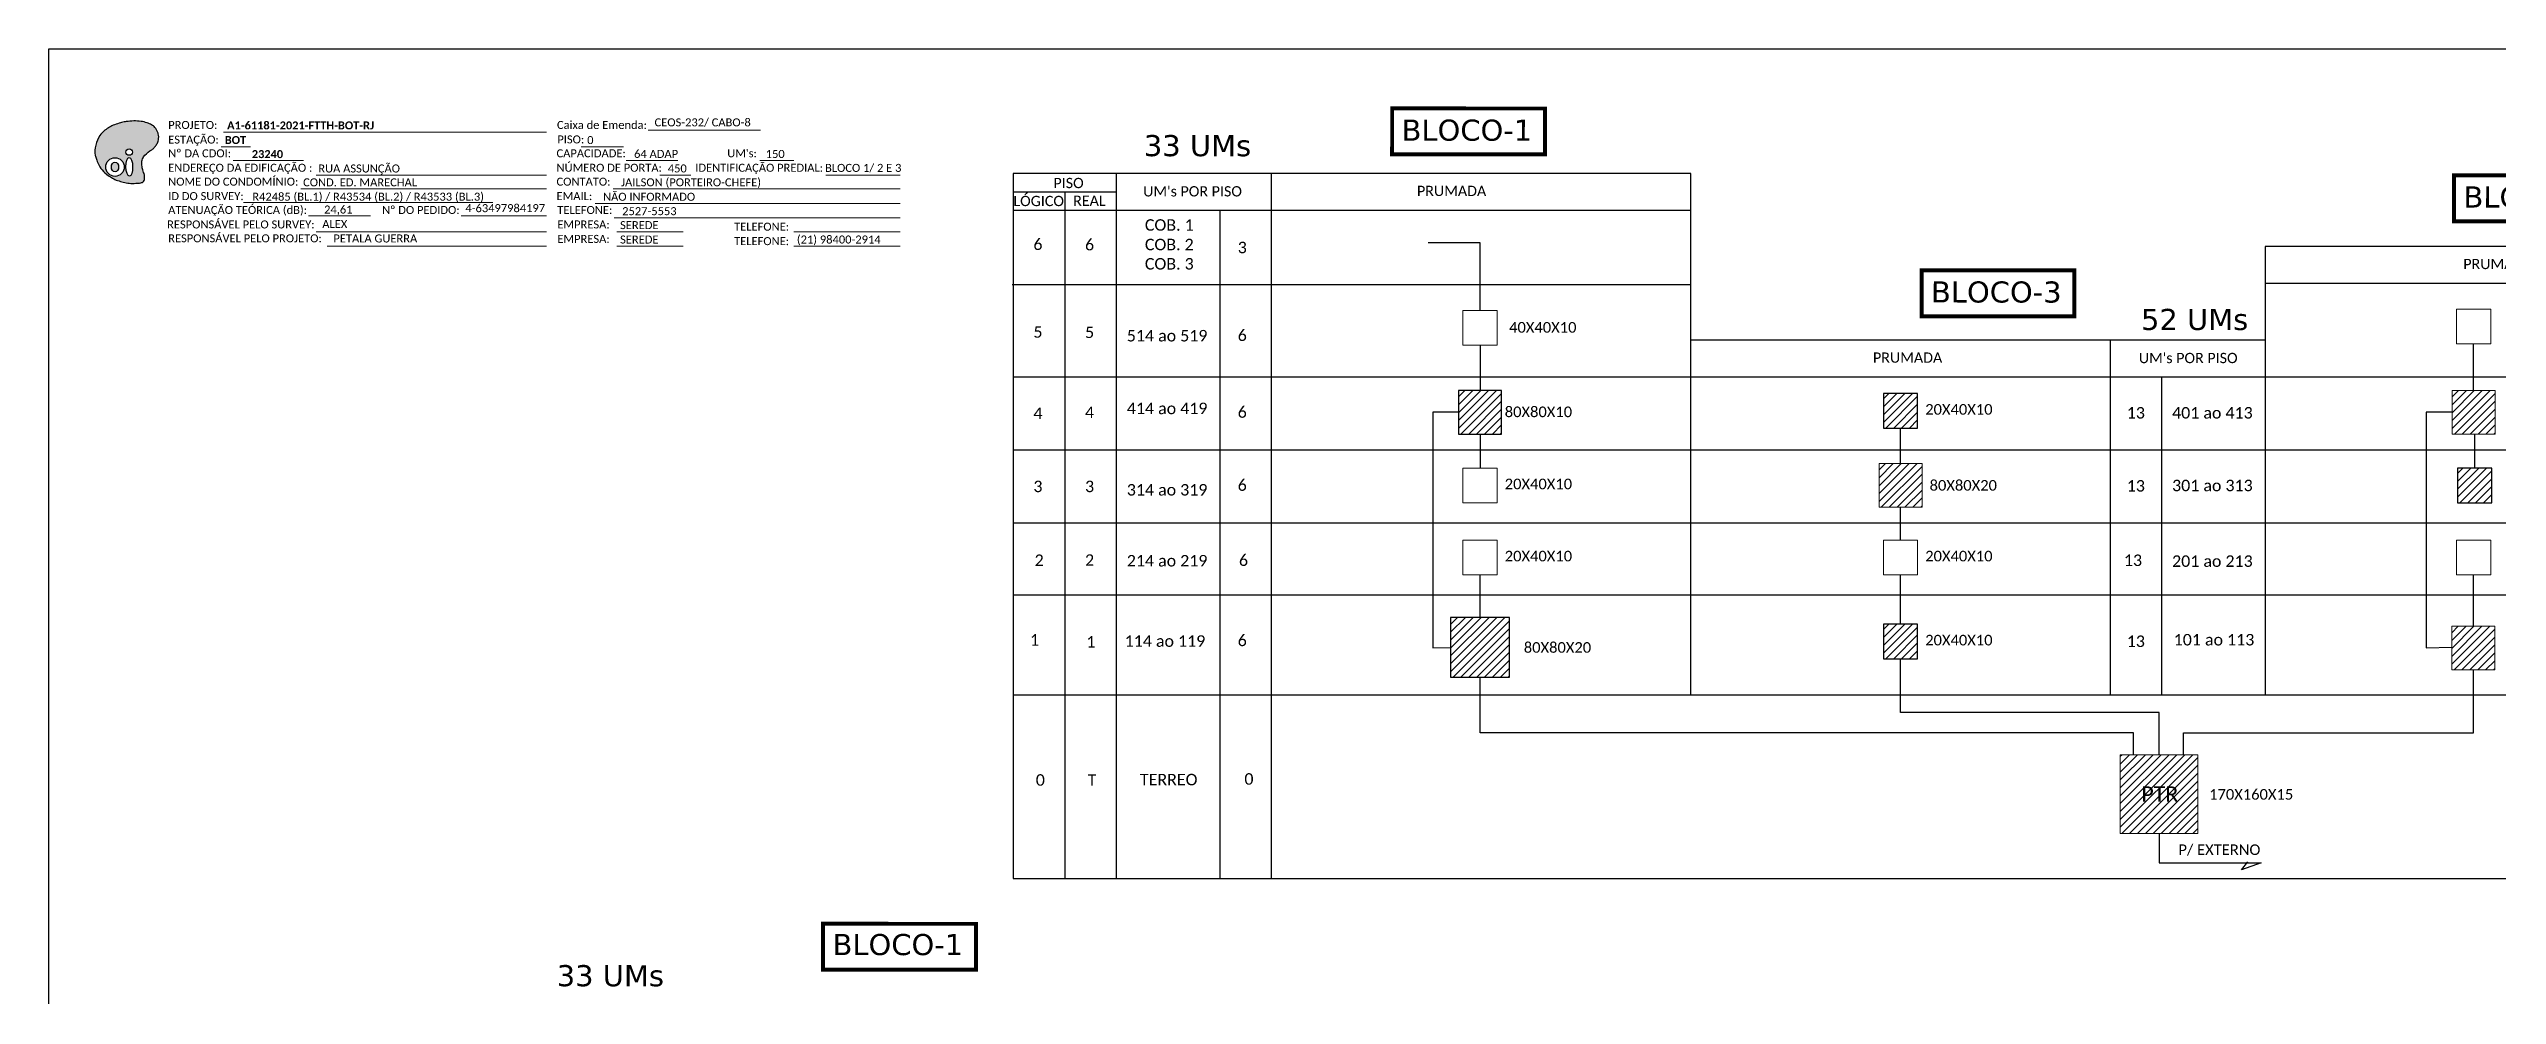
# Model space of a CAD drawing. Extents: x -4 to 1788, y 1 to 595.
# Drawn here: x 947 to 1496, y 383 to 595 of the extents above; entities that cross this region are included whole.
import ezdxf
from ezdxf.enums import TextEntityAlignment as Align

# ---------------------------------------------------------------- set-up
doc = ezdxf.new("R2010")
doc.units = 0
doc.layers.add('CAP a instalar', color=1, linetype='Continuous')
doc.layers.add('label_cabos', color=7, linetype='Continuous')
doc.styles.add('siredit', font='verdana.ttf')
doc.styles.add('WMF-Calibri0', font='calibri.ttf')
doc.styles.add('WMF-Calibri1', font='calibrib.ttf')

# ---------------------------------------------------------------- blocks, each defined once
blk = doc.blocks.new('OI')
h = blk.add_hatch(color=40)
edge = h.paths.add_edge_path()
edge.add_spline(control_points=[(4.35, -0.67), (3.92, -0.99), (3.26, -1.5), (2.81, -2.59), (2.9, -3.5), (3.06, -4.27), (3.31, -4.85), (3.37, -5.39), (3.4, -5.88), (3.2, -6.4), (2.54, -6.61), (1.65, -6.63), (0.55, -6.67), (-0.56, -6.42), (-1.61, -6.14), (-2.77, -5.61), (-3.92, -4.77), (-4.89, -3.7), (-5.34, -2.65), (-5.6, -1.94), (-5.85, -0.96), (-5.71, 0.47), (-5.1, 2.02), (-4.14, 3.02), (-3.3, 3.61), (-2.37, 4.16), (-1.36, 4.44), (-0.56, 4.7), (0.79, 4.85), (2.24, 4.97), (3.79, 4.57), (4.67, 4.21), (5.44, 3.65), (5.76, 2.99), (6.03, 2.21), (6.01, 1.46), (5.72, 0.64), (5.31, 0.08), (4.88, -0.38), (4.51, -0.55), (4.35, -0.67)], knot_values=[0, 0, 0, 0, 1.60434, 2.417191, 3.427595, 4.282808, 4.776746, 5.304182, 5.888771, 6.258406, 6.858137, 7.79129, 8.986195, 10.124242, 11.187857, 12.242908, 13.953784, 15.414161, 16.515391, 17.349188, 17.675853, 19.552021, 21.515531, 22.568638, 23.63245, 24.621084, 25.782718, 26.745347, 27.142653, 29.870543, 31.004649, 31.921532, 32.709589, 33.801391, 34.042471, 35.192333, 35.971461, 36.628871, 37.254359, 37.836911, 37.836911, 37.836911, 37.836911], degree=3, periodic=0)
h.paths.add_polyline_path([(1.13, -0.87, -1), (-0.04, -0.87, -1)], flags=16)
edge = h.paths.add_edge_path(flags=16)
edge.add_ellipse((0.56, -3.59), major_axis=(-0.02, 1.71), ratio=0.361305, start_angle=0, end_angle=360)
h.paths.add_polyline_path([(-0.36, -3.62, -1), (-3.8, -3.62, -1)], flags=16)
edge = h.paths.add_edge_path(flags=0)
edge.add_ellipse((-2.08, -3.62), major_axis=(0, 0.885), ratio=0.758294, start_angle=0, end_angle=360)
at = {"color": 40}
for centre, radius in [((-2.08, -3.62), 1.72), ((0.54, -0.87), 0.587)]:
    blk.add_circle(centre, radius, dxfattribs=at)
blk.add_ellipse((-2.08, -3.62), major_axis=(0, 0.885), ratio=0.758294, start_param=-3.141592653589792, end_param=3.141592653589792, dxfattribs=at)
blk.add_ellipse((0.56, -3.59), major_axis=(-0.02, 1.71), ratio=0.361305, dxfattribs=at)
at = {"color": 40, "start_tangent": (-0.800898, -0.598801), "end_tangent": (-0.800898, -0.598801)}
blk.add_spline([(4.35, -0.67), (3.2, -1.78), (2.9, -2.54), (2.92, -3.55), (3.12, -4.38), (3.28, -4.85), (3.37, -5.37), (3.35, -5.95), (3.2, -6.29), (2.66, -6.55), (1.73, -6.63), (0.54, -6.62), (-0.58, -6.41), (-1.6, -6.11), (-2.56, -5.67), (-3.95, -4.67), (-4.89, -3.56), (-5.37, -2.56), (-5.64, -1.78), (-5.72, -1.46), (-5.63, 0.42), (-4.84, 2.22), (-4.13, 2.99), (-3.27, 3.62), (-2.4, 4.09), (-1.3, 4.47), (-0.37, 4.72), (0.02, 4.77), (2.75, 4.8), (3.85, 4.53), (4.69, 4.16), (5.31, 3.68), (5.85, 2.73), (5.93, 2.5), (5.94, 1.35), (5.67, 0.62), (5.29, 0.08), (4.84, -0.36), (4.35, -0.67)], degree=3, dxfattribs=at)

msp = doc.modelspace()

# ---------------------------------------------------------------- hatches: boundary and pattern name
h = msp.add_hatch()
h.set_pattern_fill('ANSI31', color=1, scale=10, style=0)
h.set_pattern_definition([(45, (647.65, 120.9381), (-0.8838835, 0.8838835), [])])
h.paths.add_polyline_path([(1272.84, 518.73), (1263.21, 518.73), (1263.21, 508.97), (1272.84, 508.97)])
h.paths.add_polyline_path([(1271.15, 509.25), (1271.15, 514.4)], flags=16)
h = msp.add_hatch()
h.set_pattern_fill('ANSI31', color=1, scale=10, style=0)
h.set_pattern_definition([(45, (740.8571, 120.2773), (-0.8838835, 0.8838835), [])])
h.paths.add_polyline_path([(1366.05, 518.07), (1358.39, 518.07), (1358.39, 510.3), (1366.05, 510.3)])
h.paths.add_polyline_path([(1364.36, 508.59), (1364.36, 513.74)])
h = msp.add_hatch()
h.set_pattern_fill('ANSI31', color=1, scale=10, style=0)
h.set_pattern_definition([(45, (870.2101, 120.9381), (-0.8838835, 0.8838835), [])])
h.paths.add_polyline_path([(1495.4, 518.73), (1485.77, 518.73), (1485.77, 508.97), (1495.4, 508.97)])
h.paths.add_polyline_path([(1493.71, 509.25), (1493.71, 514.4)], flags=16)
h = msp.add_hatch()
h.set_pattern_fill('ANSI31', color=1, scale=10, style=0)
h.set_pattern_definition([(45, (741.841, 104.5662), (-0.8838835, 0.8838835), [])])
h.paths.add_polyline_path([(1367.03, 502.36), (1357.4, 502.36), (1357.4, 492.6), (1367.03, 492.6)])
h.paths.add_polyline_path([(1365.34, 492.88), (1365.34, 498.03)], flags=16)
h = msp.add_hatch()
h.set_pattern_fill('ANSI31', color=1, scale=10, style=0)
h.set_pattern_definition([(45, (869.4467, 103.567), (-0.8838835, 0.8838835), [])])
h.paths.add_polyline_path([(1494.64, 501.36), (1486.97, 501.36), (1486.97, 493.59), (1494.64, 493.59)])
h.paths.add_polyline_path([(1492.95, 491.88), (1492.95, 497.03)])
h = msp.add_hatch()
h.set_pattern_fill('ANSI31', color=1, scale=10, style=0)
h.set_pattern_definition([(45, (649.429, 66.4546), (-0.8838835, 0.8838835), [])])
h.paths.add_polyline_path([(1274.62, 467.86), (1261.43, 467.86), (1261.43, 454.49), (1274.62, 454.49)])
h.paths.add_polyline_path([(1272.93, 454.77), (1272.93, 459.92)], flags=16)
h = msp.add_hatch()
h.set_pattern_fill('ANSI31', color=1, scale=10, style=0)
h.set_pattern_definition([(45, (740.8571, 68.5812), (-0.8838835, 0.8838835), [])])
h.paths.add_polyline_path([(1366.05, 466.38), (1358.39, 466.38), (1358.39, 458.61), (1366.05, 458.61)])
h.paths.add_polyline_path([(1364.36, 456.9), (1364.36, 462.05)])
h = msp.add_hatch()
h.set_pattern_fill('ANSI31', color=1, scale=10, style=0)
h.set_pattern_definition([(45, (870.1342, 68.107), (-0.8838835, 0.8838835), [])])
h.paths.add_polyline_path([(1495.32, 465.9), (1485.69, 465.9), (1485.69, 456.14), (1495.32, 456.14)])
h.paths.add_polyline_path([(1493.63, 456.42), (1493.63, 461.57)], flags=16)
h = msp.add_hatch()
h.set_pattern_fill('ANSI31', color=1, scale=10, style=0)
h.set_pattern_definition([(45, (801.6749, 37.4014), (-0.8838835, 0.8838835), [])])
h.paths.add_polyline_path([(1411.4, 419.45), (1428.84, 419.45), (1428.84, 437.13), (1411.4, 437.13)])
h.paths.add_polyline_path([(1415.3, 425.72), (1425.38, 425.72), (1425.38, 430.87), (1415.3, 430.87)], flags=24)

# ---------------------------------------------------------------- linework, layer by layer
msp.add_line((1315.28, 450.56), (1315.28, 567.37))
at = {"color": 3}
for p, q in [((1268.03, 528.92), (1268.03, 518.73)), ((1362.22, 502.36), (1362.22, 510.3)), ((1362.22, 485.2), (1362.22, 492.6)), ((1362.22, 466.38), (1362.22, 477.43))]:
    msp.add_line(p, q, dxfattribs=at)
at = {"color": 7}
msp.add_lwpolyline([(947.45, 595.26), (1788.45, 595.26), (1788.45, 1.26), (947.45, 1.26)], close=True, dxfattribs=at)
at = {"color": 7, "lineweight": 0}
for points in [[(986.56, 576.58), (1058.87, 576.58)], [(1081.71, 577.07), (1106.84, 577.07)], [(986.05, 573.3), (992.6, 573.3)], [(1066.67, 573.34), (1076.15, 573.34)], [(988.71, 570.23), (1004.46, 570.23)], [(1007.28, 566.99), (1058.87, 566.99)], [(1076.72, 570.23), (1088.33, 570.23)], [(1084.3, 566.99), (1091.25, 566.99)], [(1106.66, 570.23), (1114.32, 570.23)], [(1121.47, 566.99), (1138.1, 566.99)], [(991.03, 560.82), (1046.85, 560.82)], [(1003.87, 563.88), (1058.87, 563.88)], [(1069.79, 560.64), (1138.13, 560.64)], [(1073.83, 563.88), (1138.13, 563.88)], [(1005.56, 557.85), (1019.51, 557.85)], [(1007.28, 554.29), (1058.87, 554.29)], [(1039.79, 557.85), (1058.9, 557.85)], [(1074.08, 557.41), (1138.13, 557.41)], [(1074.69, 554.29), (1089.49, 554.29)], [(1114.29, 554.29), (1138.13, 554.29)], [(1009.77, 551.06), (1058.87, 551.06)], [(1074.69, 551.06), (1089.49, 551.06)], [(1114.29, 551.06), (1138.13, 551.06)]]:
    msp.add_lwpolyline(points, dxfattribs=at)
for points in [[(1163.45, 567.37), (1163.45, 409.38)], [(1186.59, 409.38), (1186.59, 567.37)], [(1221.31, 409.38), (1221.31, 567.37)], [(1175.02, 563.26), (1175.02, 409.38)], [(1209.74, 559.15), (1209.74, 409.38)], [(1443.87, 551), (1443.87, 450.56)], [(1163.23, 542.48), (1315.06, 542.48)], [(1409.15, 530.02), (1409.15, 450.56)], [(1163.45, 521.8), (1572.46, 521.8)], [(1420.72, 450.56), (1420.72, 521.8)], [(1163.45, 505.43), (1572.46, 505.43)], [(1163.45, 489.06), (1572.46, 489.06)], [(1163.45, 472.96), (1572.46, 472.96)], [(1163.45, 450.56), (1572.46, 450.56)], [(1163.45, 409.38), (1572.46, 409.38)]]:
    msp.add_lwpolyline(points)
at = {"color": 0}
for points in [[(1315.28, 567.37), (1163.45, 567.37)], [(1163.45, 563.26), (1186.59, 563.26)], [(1163.45, 559.15), (1315.28, 559.15)], [(1572.46, 551), (1443.87, 551)], [(1443.87, 542.78), (1572.46, 542.78)], [(1443.87, 530.02), (1315.28, 530.02)]]:
    msp.add_lwpolyline(points, dxfattribs=at)
at = {"color": 3}
for points in [[(1268.03, 536.68), (1268.03, 551.81), (1256.43, 551.81)], [(1490.59, 521.58), (1490.59, 529.16)], [(1490.59, 518.73), (1490.59, 525.68)], [(1263.21, 513.85), (1257.43, 513.85), (1257.43, 461.1), (1261.43, 461.17)], [(1485.77, 513.85), (1479.99, 513.85), (1479.99, 461.1), (1485.69, 461.2)], [(1268.03, 508.97), (1268.03, 501.36)], [(1490.81, 508.97), (1490.81, 501.36)], [(1268.03, 467.86), (1268.03, 477.43)], [(1490.59, 465.9), (1490.59, 477.43)], [(1420.12, 437.13), (1420.12, 446.59), (1362.22, 446.59), (1362.22, 458.61)], [(1425.58, 437.13), (1425.58, 442.03), (1490.59, 442.03), (1490.59, 456.14)], [(1414.41, 437.13), (1414.41, 442.03), (1268.03, 442.03), (1268.03, 454.49)]]:
    msp.add_lwpolyline(points, dxfattribs=at)
at = {"lineweight": 0}
for points in [[(1271.86, 536.68), (1264.19, 536.68), (1264.19, 528.92), (1271.86, 528.92)], [(1494.42, 536.93), (1486.75, 536.93), (1486.75, 529.16), (1494.42, 529.16)], [(1271.86, 501.36), (1264.19, 501.36), (1264.19, 493.59), (1271.86, 493.59)], [(1271.86, 485.2), (1264.19, 485.2), (1264.19, 477.43), (1271.86, 477.43)], [(1366.05, 485.2), (1358.39, 485.2), (1358.39, 477.43), (1366.05, 477.43)], [(1494.42, 485.2), (1486.75, 485.2), (1486.75, 477.43), (1494.42, 477.43)]]:
    msp.add_lwpolyline(points, close=True, dxfattribs=at)
at = {"color": 1}
for points in [[(1272.84, 518.73), (1263.21, 518.73), (1263.21, 508.97), (1272.84, 508.97)], [(1366.05, 518.07), (1358.39, 518.07), (1358.39, 510.3), (1366.05, 510.3)], [(1494.64, 501.36), (1486.97, 501.36), (1486.97, 493.59), (1494.64, 493.59)], [(1366.05, 466.38), (1358.39, 466.38), (1358.39, 458.61), (1366.05, 458.61)]]:
    msp.add_lwpolyline(points, close=True, dxfattribs=at)
at = {"color": 1, "lineweight": 0}
for points in [[(1495.4, 518.73), (1485.77, 518.73), (1485.77, 508.97), (1495.4, 508.97)], [(1367.03, 502.36), (1357.4, 502.36), (1357.4, 492.6), (1367.03, 492.6)], [(1495.32, 465.9), (1485.69, 465.9), (1485.69, 456.14), (1495.32, 456.14)], [(1411.4, 437.13), (1428.84, 437.13), (1428.84, 419.45), (1411.4, 419.45)]]:
    msp.add_lwpolyline(points, close=True, dxfattribs=at)
at = {"color": 10}
msp.add_lwpolyline([(1274.62, 467.86), (1261.43, 467.86), (1261.43, 454.49), (1274.62, 454.49)], close=True, dxfattribs=at)
at = {"color": 1}
for points in [[(1420.12, 419.45), (1420.12, 412.91), (1443.03, 412.91)], [(1438.61, 411.32), (1440.02, 413.15)], [(1443.03, 412.91), (1438.61, 411.32)]]:
    msp.add_lwpolyline(points, dxfattribs=at)
at = {"layer": 'CAP a instalar', "color": 7, "linetype": 'Continuous', "ltscale": 5, "const_width": 0.876}
for points in [[(1248.34, 581.93), (1282.58, 581.92), (1282.58, 571.63), (1248.33, 571.64)], [(1486.21, 566.94), (1520.45, 566.93), (1520.45, 556.64), (1486.2, 556.65)], [(1366.93, 545.66), (1401.18, 545.65), (1401.17, 535.36), (1366.93, 535.37)], [(1120.86, 399.24), (1155.11, 399.23), (1155.1, 388.94), (1120.85, 388.95)]]:
    msp.add_lwpolyline(points, close=True, dxfattribs=at)

# ---------------------------------------------------------------- block references
at = {"color": 7, "xscale": 1.213923925163967, "yscale": 1.213923925163967, "zscale": 1.213923925163967, "rotation": 0.1532896023949059}
msp.add_blockref('OI', (964.76, 573.2), dxfattribs=at)

# ---------------------------------------------------------------- texts
at = {"color": 7, "lineweight": 0, "style": 'WMF-Calibri0'}
for s, height, p in [('PROJETO:', 1.793, (974.16, 577.33)), ('ESTAÇÃO:', 1.793, (974.16, 574.05)), ('Caixa de Emenda:', 1.7927, (1061.25, 577.33)), ('Nº DA CDOI:', 1.7927, (974.16, 570.98)), ('CAPACIDADE:', 1.7927, (1061.15, 570.98)), ("UM's:", 1.793, (1099.39, 570.98)), ('ENDEREÇO DA EDIFICAÇÃO :', 1.7927, (974.16, 567.74)), ('NOME DO CONDOMÍNIO:', 1.7927, (974.16, 564.63)), ('CONTATO:', 1.793, (1061.15, 564.63)), ('NÚMERO DE PORTA:', 1.7927, (1061.15, 567.74)), ('IDENTIFICAÇÃO PREDIAL:', 1.7927, (1092.23, 567.74)), ('ATENUAÇÃO TEÓRICA (dB):', 1.7927, (974.16, 558.28)), ('ID DO SURVEY:', 1.7927, (974.16, 561.39)), ('Nº DO PEDIDO:', 1.7927, (1022.08, 558.28)), ('EMAIL:', 1.793, (1061.15, 561.39)), ('TELEFONE:', 1.793, (1061.33, 558.28)), ('RESPONSÁVEL PELO SURVEY:', 1.7927, (973.92, 555.04)), ('RESPONSÁVEL PELO PROJETO:', 1.7927, (974.16, 551.93)), ('EMPRESA:', 1.793, (1061.33, 555.04)), ('TELEFONE:', 1.793, (1100.93, 554.54)), ('EMPRESA:', 1.793, (1061.33, 551.8)), ('TELEFONE:', 1.793, (1100.93, 551.3))]:
    msp.add_text(s, height=height, dxfattribs=at).set_placement(p)
at = {"color": 7}
for s, height, style, p in [('A1-61181-2021-FTTH-BOT-RJ', 1.7927, 'WMF-Calibri1', (987.36, 577.23)), ('PISO:', 1.793, 'WMF-Calibri0', (1061.33, 574.09)), ('CEOS-232/ CABO-8', 1.7927, 'WMF-Calibri0', (1083.11, 577.91)), ('BOT', 1.793, 'WMF-Calibri1', (986.84, 573.95)), ('0', 1.79, 'WMF-Calibri0', (1068.02, 573.94)), (' 64 ADAP', 1.793, 'WMF-Calibri0', (1077.89, 570.85)), ('150', 1.793, 'WMF-Calibri0', (1108.01, 570.83)), ('COND. ED. MARECHAL', 1.7927, 'WMF-Calibri0', (1004.38, 564.47)), ('RUA ASSUNÇÃO', 1.7927, 'WMF-Calibri0', (1007.79, 567.58)), ('JAILSON (PORTEIRO-CHEFE)', 1.7927, 'WMF-Calibri0', (1075.61, 564.48)), ('450', 1.793, 'WMF-Calibri0', (1086.08, 567.59)), ('BLOCO 1/ 2 E 3', 1.7927, 'WMF-Calibri0', (1121.3, 567.71)), ('R42485 (BL.1) / R43534 (BL.2) / R43533 (BL.3)', 1.7927, 'WMF-Calibri0', (993, 561.26)), ('24,61', 1.793, 'WMF-Calibri0', (1009.09, 558.38)), ('4-63497984197', 1.7927, 'WMF-Calibri0', (1040.74, 558.69)), ('NÃO INFORMADO', 1.7927, 'WMF-Calibri0', (1071.57, 561.24)), ('2527-5553', 1.793, 'WMF-Calibri0', (1075.86, 558.01)), ('ALEX', 1.793, 'WMF-Calibri0', (1008.68, 555.13)), ('SEREDE', 1.793, 'WMF-Calibri0', (1075.39, 554.89)), ('PETALA GUERRA', 1.7927, 'WMF-Calibri0', (1011.17, 551.9)), ('SEREDE', 1.793, 'WMF-Calibri0', (1075.39, 551.66)), ('(21) 98400-2914', 1.7927, 'WMF-Calibri0', (1114.99, 551.66)), ('40X40X10', 2.373, 'WMF-Calibri0', (1274.54, 531.69)), ('20X40X10', 2.373, 'WMF-Calibri0', (1367.75, 513.31)), ('80X80X10', 2.373, 'WMF-Calibri0', (1273.56, 512.76)), ('20X40X10', 2.373, 'WMF-Calibri0', (1273.56, 496.6)), ('80X80X20', 2.373, 'WMF-Calibri0', (1368.73, 496.29)), ('20X40X10', 2.373, 'WMF-Calibri0', (1273.56, 480.44)), ('20X40X10', 2.373, 'WMF-Calibri0', (1367.75, 480.44)), ('80X80X20', 2.373, 'WMF-Calibri0', (1277.83, 459.97)), ('20X40X10', 2.373, 'WMF-Calibri0', (1367.75, 461.61)), ('PTR', 3.433, 'WMF-Calibri0', (1416.16, 426.59)), ('170X160X15', 2.373, 'WMF-Calibri0', (1431.35, 427.05)), ('P/ EXTERNO', 2.373, 'WMF-Calibri0', (1424.47, 414.65))]:
    msp.add_text(s, height=height, dxfattribs=dict(at, style=style)).set_placement(p)
at = {"color": 7, "style": 'WMF-Calibri1'}
msp.add_text('23240', height=1.793, dxfattribs=at).set_placement((996.4, 570.8), align=Align.CENTER)
at = {"color": 0, "style": 'WMF-Calibri0'}
for s, p in [('     PISO', (1168.41, 564.07)), ('  LÓGICO', (1161.87, 560.04)), ('    REAL', (1173.63, 560.1)), ("UM's POR PISO", (1192.56, 562.21)), ('PRUMADA', (1253.9, 562.3)), ('PRUMADA', (1488.28, 545.93)), ('PRUMADA', (1356.05, 524.95)), ("UM's POR PISO", (1415.6, 524.86))]:
    msp.add_text(s, height=2.3, dxfattribs=at).set_placement(p)
at = {"color": 7, "linetype": 'Continuous', "style": 'WMF-Calibri0'}
for s, p in [('COB. 1', (1192.95, 554.53)), ('COB. 2', (1192.95, 550.15)), ('COB. 3', (1192.95, 545.83)), ('514 ao 519', (1188.9, 529.72)), ('414 ao 419', (1188.9, 513.43)), ('401 ao 413', (1423.05, 512.44)), ('314 ao 319', (1188.9, 495.19)), ('301 ao 313', (1423.05, 496.16)), ('214 ao 219', (1188.9, 479.3)), ('201 ao 213', (1423.05, 479.21)), ('114 ao 119', (1188.42, 461.3)), ('101 ao 113', (1423.41, 461.6)), ('TERREO', (1191.84, 430.26))]:
    msp.add_text(s, height=2.575, dxfattribs=at).set_placement(p)
at = {"color": 7, "linetype": 'Continuous', "style": 'WMF-Calibri0', "flags": 4}
for tag, p in [('6', (1168.99, 551.5)), ('6', (1180.56, 551.42)), ('3', (1214.76, 550.77)), ('5', (1168.99, 531.85)), ('5', (1180.56, 531.77)), ('6', (1214.76, 531.11)), ('4', (1168.99, 513.61)), ('4', (1180.56, 513.83)), ('6', (1214.76, 513.91)), ('13', (1414.93, 513.73)), ('3', (1168.99, 497.24)), ('3', (1180.56, 497.24)), ('6', (1214.76, 497.54)), ('13', (1414.93, 497.36)), ('2', (1169.27, 480.7)), ('2', (1180.56, 480.73)), ('6', (1215.04, 480.71)), ('13', (1414.29, 480.69)), ('1', (1168.23, 462.85)), ('1', (1180.84, 462.41)), ('6', (1214.76, 462.74)), ('13', (1414.93, 462.54)), ('0', (1169.53, 431.46)), ('T', (1181.1, 431.46)), ('0', (1216.26, 431.69))]:
    msp.add_attdef(tag, text='XX', height=2.575, dxfattribs=at).set_placement(p, align=Align.MIDDLE_CENTER)
at = {"layer": 'label_cabos', "color": 7, "style": 'siredit'}
for s, p in [('33 UMs', (1192.72, 571.24, 28)), ('BLOCO-1', (1250.44, 574.71, 28)), ('BLOCO-2', (1488.32, 559.73, 28)), ('BLOCO-3', (1369.04, 538.45, 28)), ('52 UMs', (1416.08, 532.3, 28)), ('BLOCO-1', (1122.97, 392.23, 28)), ('33 UMs', (1061.19, 385.25, 28))]:
    msp.add_text(s, height=4.727, rotation=359.9611, dxfattribs=at).set_placement(p)

doc.saveas('drawing.dxf')
